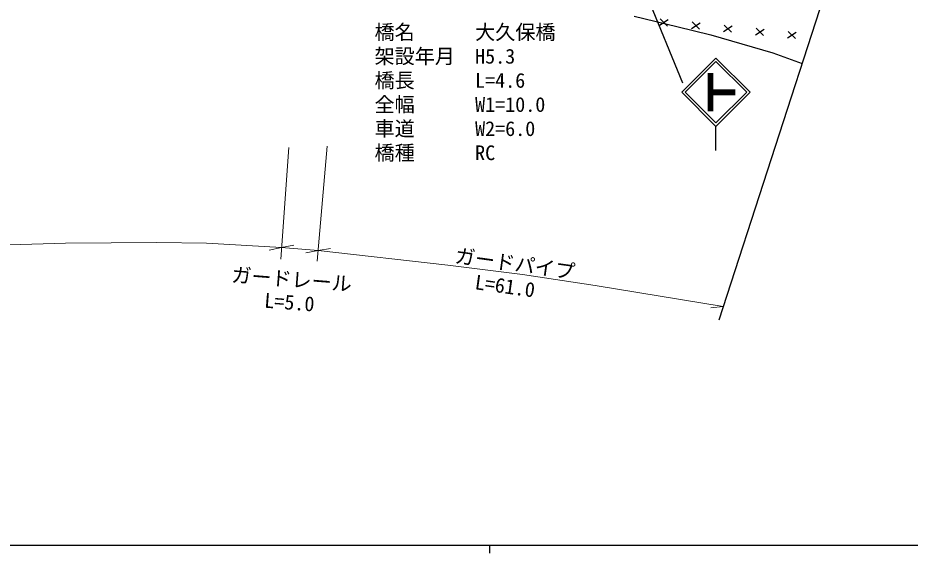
# Model space of a CAD drawing. Units: millimetres, scale not verified. Extents: x 40000 to 680000, y 20000 to 380000.
# Drawn here: x 209356 to 320272, y 204000 to 270548 of the extents above; entities that cross this region are included whole.
import ezdxf
from ezdxf.enums import TextEntityAlignment as Align

# ---------------------------------------------------------------- set-up
doc = ezdxf.new("R2010")
doc.units = ezdxf.units.MM
doc.header["$LTSCALE"] = 1000
for name, color, linetype, lineweight in [('M-BGD', 7, 'Continuous', 25), ('M-BMK-OTRS', 5, 'Continuous', 25), ('M-STR-HTXT', 7, 'Continuous', 13), ('M-STR-STRC', 7, 'Continuous', 25), ('M-TTL-BAND', 7, 'Continuous', 25)]:
    doc.layers.add(name, color=color, linetype=linetype, lineweight=lineweight)
doc.styles.add('ＭＳ ゴシック', font='')
doc.styles.get('ＭＳ ゴシック').set_extended_font_data('MS Gothic')

msp = doc.modelspace()

# ---------------------------------------------------------------- linework, layer by layer
at = {"layer": 'M-BGD'}
for p, q in [((285955, 270755), (291259, 269462)), ((289104, 269629), (290178, 270327)), ((290100, 269531), (289183, 270425)), ((293085, 269238), (294159, 269936)), ((294080, 269140), (293163, 270034)), ((297066, 268847), (298139, 269545)), ((298061, 268749), (297144, 269643)), ((291259, 269462), (295485, 268427)), ((295485, 268427), (303218, 266185)), ((301047, 268456), (302120, 269154)), ((302042, 268358), (301125, 269252)), ((305028, 268065), (306101, 268763)), ((306023, 267967), (305106, 268861)), ((303218, 266185), (306836, 264871))]:
    msp.add_line(p, q, dxfattribs=at)
at = {"layer": 'M-BMK-OTRS'}
msp.add_line((317728, 298406), (296471, 232958), dxfattribs=at)
at = {"layer": 'M-STR-HTXT'}
for p, q in [((243025, 254434), (242034, 240549)), ((247812, 254607), (246561, 240290)), ((202898, 242190), (215279, 242527)), ((215279, 242527), (226649, 242612)), ((226649, 242612), (232811, 242542)), ((242137, 241994), (232811, 242542)), ((242137, 241994), (240615, 241663)), ((242137, 241994), (243665, 242294)), ((242137, 241994), (246679, 241635)), ((246679, 241635), (248217, 241882)), ((246679, 241635), (245150, 241334)), ((246679, 241635), (262820, 239794)), ((262820, 239794), (272068, 238621)), ((272068, 238621), (281132, 237287)), ((297025, 234663), (281132, 237287)), ((297025, 234663), (295476, 234493))]:
    msp.add_line(p, q, dxfattribs=at)
at = {"layer": 'M-STR-STRC'}
for p, q in [((283196, 283841), (291971, 262476)), ((291894, 261302), (296137, 265544)), ((296137, 265120), (292318, 261302)), ((296137, 265544), (300379, 261302)), ((299955, 261302), (296137, 265120)), ((295217, 258952), (295217, 263652)), ((295347, 258952), (295347, 263652)), ((295477, 258952), (295477, 263652)), ((295607, 258952), (295607, 263652)), ((295737, 258952), (295737, 263652)), ((296137, 257059), (291894, 261302)), ((292318, 261302), (296137, 257483)), ((295867, 260952), (295867, 261652)), ((295997, 260952), (295997, 261652)), ((296127, 260952), (296127, 261652)), ((296137, 257483), (299955, 261302)), ((300379, 261302), (296137, 257059)), ((296257, 260952), (296257, 261652)), ((296387, 260952), (296387, 261652)), ((296517, 260952), (296517, 261652)), ((296647, 260952), (296647, 261652)), ((296777, 260952), (296777, 261652)), ((296907, 260952), (296907, 261652)), ((297037, 260952), (297037, 261652)), ((297167, 260952), (297167, 261652)), ((297297, 260952), (297297, 261652)), ((297427, 260952), (297427, 261652)), ((297557, 260952), (297557, 261652)), ((297687, 260952), (297687, 261652)), ((297817, 260952), (297817, 261652)), ((297947, 260952), (297947, 261652)), ((298077, 260952), (298077, 261652)), ((298207, 260952), (298207, 261652)), ((298337, 260952), (298337, 261652)), ((298467, 260952), (298467, 261652)), ((296137, 254059), (296137, 257059))]:
    msp.add_line(p, q, dxfattribs=at)
at = {"layer": 'M-TTL-BAND'}
for p, q in [((40000, 205000), (579000, 205000)), ((268000, 205000), (268000, 204000))]:
    msp.add_line(p, q, dxfattribs=at)

# ---------------------------------------------------------------- texts
at = {"layer": 'M-STR-HTXT', "style": 'ＭＳ ゴシック'}
for s, p in [('橋名\u3000\u3000\u3000大久保橋', (253691, 267307)), ('架設年月\u3000H5.3', (253691, 264307)), ('橋長\u3000\u3000\u3000L=4.6', (253691, 261307)), ('全幅\u3000\u3000\u3000W1=10.0', (253691, 258307)), ('車道\u3000\u3000\u3000W2=6.0', (253691, 255307)), ('橋種\u3000\u3000\u3000RC', (253691, 252307))]:
    msp.add_text(s, height=1833, dxfattribs=at).set_placement(p, align=Align.BOTTOM_LEFT)
for s, rotation, p in [('ガードパイプ', 352.1, (271151, 239998)), ('ガードレール', 355.5, (243383, 238046)), ('L=61.0', 352, (269918, 237210)), ('L=5.0', 355.5, (243119, 235195))]:
    msp.add_text(s, height=1833, rotation=rotation, dxfattribs=at).set_placement(p, align=Align.MIDDLE_CENTER)

doc.saveas('drawing.dxf')
